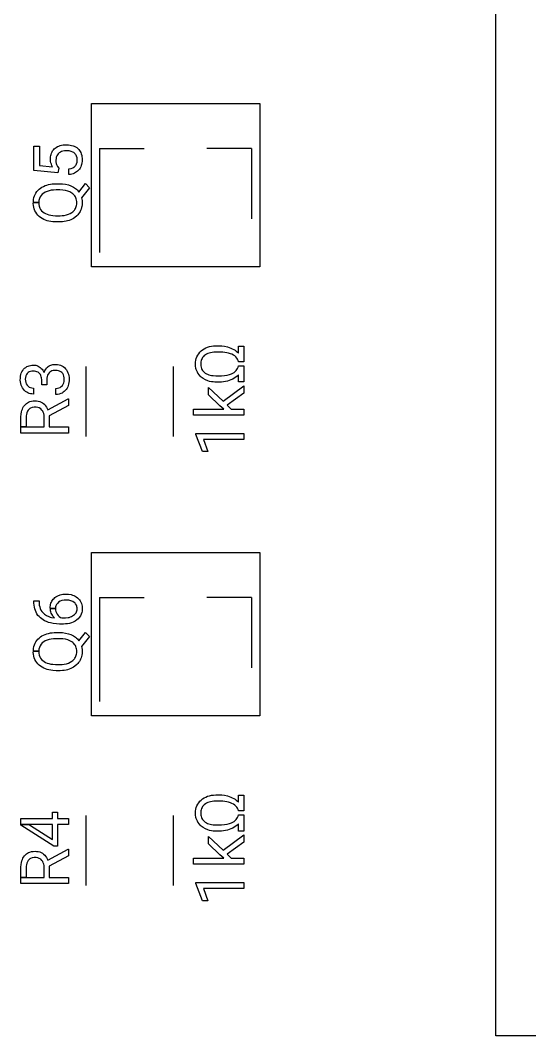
# Model space of a CAD drawing. Header units: inches. Extents: x 5.14 to 6.58, y -5.06 to -3.28.
# Drawn here: x 5.152 to 5.569, y -5.059 to -4.228 of the extents above; entities that cross this region are included whole.
import ezdxf

# ---------------------------------------------------------------- set-up
doc = ezdxf.new("R2010")
doc.units = ezdxf.units.IN
doc.header["$MEASUREMENT"] = 0
doc.layers.add('F.Silkscreen', color=41, linetype='CONTINUOUS', true_color=0xf2eda1)

msp = doc.modelspace()

# ---------------------------------------------------------------- linework, layer by layer
at = {"layer": 'F.Silkscreen', "linetype": 'CONTINUOUS'}
for p, q in [((5.54105, -5.05906), (5.54104, -3.28032)), ((5.21015, -4.29571), (5.34794, -4.29571)), ((5.21015, -4.42957), (5.21015, -4.29571)), ((5.34794, -4.29571), (5.34794, -4.42957)), ((5.16324, -4.35063), (5.16324, -4.33071)), ((5.16324, -4.33071), (5.1678, -4.33071)), ((5.1678, -4.33071), (5.1678, -4.34646)), ((5.18148, -4.3317), (5.1825, -4.33111)), ((5.1825, -4.33111), (5.1836, -4.33061)), ((5.1836, -4.33061), (5.18463, -4.33025)), ((5.18463, -4.33025), (5.18587, -4.32994)), ((5.18587, -4.32994), (5.18719, -4.32972)), ((5.18719, -4.32972), (5.18859, -4.3296)), ((5.18859, -4.3296), (5.19007, -4.32957)), ((5.19007, -4.32957), (5.19151, -4.32965)), ((5.19151, -4.32965), (5.19288, -4.32983)), ((5.19288, -4.32983), (5.19401, -4.33006)), ((5.19401, -4.33006), (5.19522, -4.33043)), ((5.19522, -4.33043), (5.19622, -4.33083)), ((5.19622, -4.33083), (5.19729, -4.33139)), ((5.19729, -4.33139), (5.19816, -4.33195)), ((5.1767, -4.34081), (5.17679, -4.33954)), ((5.17679, -4.33954), (5.17695, -4.33847)), ((5.17695, -4.33847), (5.17719, -4.33746)), ((5.17719, -4.33746), (5.17758, -4.33637)), ((5.17758, -4.33637), (5.178, -4.33547)), ((5.178, -4.33547), (5.17851, -4.33462)), ((5.17851, -4.33462), (5.1792, -4.33372)), ((5.1792, -4.33372), (5.17988, -4.33298)), ((5.17988, -4.33298), (5.18065, -4.3323)), ((5.18065, -4.3323), (5.18148, -4.3317)), ((5.1819, -4.33875), (5.18151, -4.33973)), ((5.18242, -4.33785), (5.1819, -4.33875)), ((5.18309, -4.33703), (5.18242, -4.33785)), ((5.18397, -4.33624), (5.18309, -4.33703)), ((5.18487, -4.33564), (5.18397, -4.33624)), ((5.18587, -4.33516), (5.18487, -4.33564)), ((5.18696, -4.33482), (5.18587, -4.33516)), ((5.18814, -4.33459), (5.18696, -4.33482)), ((5.19003, -4.33449), (5.18814, -4.33459)), ((5.19195, -4.33465), (5.19003, -4.33449)), ((5.19355, -4.33501), (5.19195, -4.33465)), ((5.19504, -4.33565), (5.19355, -4.33501)), ((5.1957, -4.33605), (5.19504, -4.33565)), ((5.1963, -4.33652), (5.1957, -4.33605)), ((5.19685, -4.33704), (5.1963, -4.33652)), ((5.19732, -4.33761), (5.19685, -4.33704)), ((5.19771, -4.33823), (5.19732, -4.33761)), ((5.19804, -4.33889), (5.19771, -4.33823)), ((5.19844, -4.34025), (5.19804, -4.33889)), ((5.19816, -4.33195), (5.19907, -4.3327)), ((5.19907, -4.3327), (5.1998, -4.33343)), ((5.1998, -4.33343), (5.20045, -4.33423)), ((5.20045, -4.33423), (5.20101, -4.33509)), ((5.20101, -4.33509), (5.20149, -4.33601)), ((5.20149, -4.33601), (5.20193, -4.33714)), ((5.20193, -4.33714), (5.20227, -4.33834)), ((5.20227, -4.33834), (5.20248, -4.33947)), ((5.20248, -4.33947), (5.2026, -4.34065)), ((5.21684, -4.33272), (5.21684, -4.41776)), ((5.21684, -4.33272), (5.25345, -4.33272)), ((5.34125, -4.33272), (5.30463, -4.33272)), ((5.34125, -4.33272), (5.34125, -4.3902)), ((5.1678, -4.34646), (5.17839, -4.3476)), ((5.17673, -4.34215), (5.1767, -4.34081)), ((5.17687, -4.34333), (5.17673, -4.34215)), ((5.1771, -4.34447), (5.17687, -4.34333)), ((5.17743, -4.34556), (5.1771, -4.34447)), ((5.17786, -4.3466), (5.17743, -4.34556)), ((5.17839, -4.3476), (5.17786, -4.3466)), ((5.18125, -4.34091), (5.18115, -4.34207)), ((5.18115, -4.34207), (5.18121, -4.34354)), ((5.18121, -4.34354), (5.18142, -4.34485)), ((5.18151, -4.33973), (5.18125, -4.34091)), ((5.18142, -4.34485), (5.18173, -4.34586)), ((5.18173, -4.34586), (5.18216, -4.34675)), ((5.18216, -4.34675), (5.18257, -4.34737)), ((5.18257, -4.34737), (5.18363, -4.34866)), ((5.1951, -4.34835), (5.19575, -4.34797)), ((5.19575, -4.34797), (5.19633, -4.34753)), ((5.19633, -4.34753), (5.19684, -4.34703)), ((5.19684, -4.34703), (5.19725, -4.34653)), ((5.19725, -4.34653), (5.19764, -4.34593)), ((5.19764, -4.34593), (5.19799, -4.3452)), ((5.19799, -4.3452), (5.19843, -4.34374)), ((5.19843, -4.34374), (5.19854, -4.34294)), ((5.19855, -4.34105), (5.19844, -4.34025)), ((5.19854, -4.34294), (5.19859, -4.34199)), ((5.19859, -4.34199), (5.19855, -4.34105)), ((5.20147, -4.34771), (5.20096, -4.34866)), ((5.20188, -4.3467), (5.20147, -4.34771)), ((5.20221, -4.34563), (5.20188, -4.3467)), ((5.20244, -4.3445), (5.20221, -4.34563)), ((5.20259, -4.34331), (5.20244, -4.3445)), ((5.20264, -4.34205), (5.20259, -4.34331)), ((5.2026, -4.34065), (5.20264, -4.34205)), ((5.18261, -4.3526), (5.16324, -4.35063)), ((5.18363, -4.34866), (5.18261, -4.3526)), ((5.19186, -4.34933), (5.19361, -4.34896)), ((5.19186, -4.35402), (5.19186, -4.34933)), ((5.19308, -4.35386), (5.19186, -4.35402)), ((5.19424, -4.35361), (5.19308, -4.35386)), ((5.19361, -4.34896), (5.1951, -4.34835)), ((5.19533, -4.35327), (5.19424, -4.35361)), ((5.19636, -4.35285), (5.19533, -4.35327)), ((5.19731, -4.35234), (5.19636, -4.35285)), ((5.19809, -4.35182), (5.19731, -4.35234)), ((5.19892, -4.35114), (5.19809, -4.35182)), ((5.19968, -4.35038), (5.19892, -4.35114)), ((5.20037, -4.34955), (5.19968, -4.35038)), ((5.20096, -4.34866), (5.20037, -4.34955)), ((5.16856, -4.3651), (5.1697, -4.36435)), ((5.1697, -4.36435), (5.17094, -4.36368)), ((5.17094, -4.36368), (5.17228, -4.36308)), ((5.17228, -4.36308), (5.1737, -4.36258)), ((5.1737, -4.36258), (5.17518, -4.36218)), ((5.17518, -4.36218), (5.17673, -4.36187)), ((5.17673, -4.36187), (5.17818, -4.36167)), ((5.17818, -4.36167), (5.17986, -4.36154)), ((5.17986, -4.36154), (5.18391, -4.3615)), ((5.18391, -4.3615), (5.18646, -4.3616)), ((5.18646, -4.3616), (5.189, -4.36192)), ((5.189, -4.36192), (5.19135, -4.36248)), ((5.19135, -4.36248), (5.19337, -4.3632)), ((5.19337, -4.3632), (5.19543, -4.36422)), ((5.19543, -4.36422), (5.19714, -4.36537)), ((5.19997, -4.36831), (5.20544, -4.36138)), ((5.20544, -4.36138), (5.20867, -4.36488)), ((5.16289, -4.37448), (5.16322, -4.37289)), ((5.16322, -4.37289), (5.16367, -4.37149)), ((5.16367, -4.37149), (5.16419, -4.37028)), ((5.16419, -4.37028), (5.16483, -4.36913)), ((5.16483, -4.36913), (5.16564, -4.36794)), ((5.16564, -4.36794), (5.16648, -4.36694)), ((5.16648, -4.36694), (5.16741, -4.36602)), ((5.16741, -4.36602), (5.16856, -4.3651)), ((5.16821, -4.37232), (5.16762, -4.37369)), ((5.16903, -4.37109), (5.16821, -4.37232)), ((5.16996, -4.37009), (5.16903, -4.37109)), ((5.17119, -4.36912), (5.16996, -4.37009)), ((5.17247, -4.36837), (5.17119, -4.36912)), ((5.1739, -4.36775), (5.17247, -4.36837)), ((5.17566, -4.36722), (5.1739, -4.36775)), ((5.17741, -4.36689), (5.17566, -4.36722)), ((5.17932, -4.36668), (5.17741, -4.36689)), ((5.18139, -4.36662), (5.17932, -4.36668)), ((5.18451, -4.36662), (5.18139, -4.36662)), ((5.18671, -4.36675), (5.18451, -4.36662)), ((5.18891, -4.36707), (5.18671, -4.36675)), ((5.19089, -4.36757), (5.18891, -4.36707)), ((5.19265, -4.36826), (5.19089, -4.36757)), ((5.19419, -4.36912), (5.19265, -4.36826)), ((5.19499, -4.36971), (5.19419, -4.36912)), ((5.1956, -4.37026), (5.19499, -4.36971)), ((5.19664, -4.37148), (5.1956, -4.37026)), ((5.19713, -4.37226), (5.19664, -4.37148)), ((5.19753, -4.37309), (5.19713, -4.37226)), ((5.19714, -4.36537), (5.19791, -4.36601)), ((5.19791, -4.36601), (5.19872, -4.36679)), ((5.19872, -4.36679), (5.19997, -4.36831)), ((5.20867, -4.36488), (5.20213, -4.37307)), ((5.16269, -4.37774), (5.16271, -4.37685)), ((5.16281, -4.37927), (5.16269, -4.37774)), ((5.16271, -4.37685), (5.16272, -4.37601)), ((5.16271, -4.37685), (5.1671, -4.37685)), ((5.1671, -4.37685), (5.16271, -4.37685)), ((5.16272, -4.37601), (5.16289, -4.37448)), ((5.16306, -4.38074), (5.16281, -4.37927)), ((5.16345, -4.38215), (5.16306, -4.38074)), ((5.16725, -4.3752), (5.1671, -4.37685)), ((5.1671, -4.37685), (5.16717, -4.37849)), ((5.16717, -4.37849), (5.16746, -4.38)), ((5.16762, -4.37369), (5.16725, -4.3752)), ((5.16746, -4.38), (5.16796, -4.38138)), ((5.19725, -4.38167), (5.19759, -4.38093)), ((5.19785, -4.37398), (5.19753, -4.37309)), ((5.19759, -4.38093), (5.19786, -4.38015)), ((5.19808, -4.37493), (5.19785, -4.37398)), ((5.19786, -4.38015), (5.19809, -4.3792)), ((5.19822, -4.37592), (5.19808, -4.37493)), ((5.19809, -4.3792), (5.19823, -4.37819)), ((5.19828, -4.37713), (5.19822, -4.37592)), ((5.19823, -4.37819), (5.19828, -4.37713)), ((5.20218, -4.38109), (5.20184, -4.38222)), ((5.20213, -4.37307), (5.20238, -4.37417)), ((5.2024, -4.38004), (5.20218, -4.38109)), ((5.20238, -4.37417), (5.20255, -4.37531)), ((5.20257, -4.37882), (5.2024, -4.38004)), ((5.20255, -4.37531), (5.20263, -4.37647)), ((5.20264, -4.3777), (5.20257, -4.37882)), ((5.20263, -4.37647), (5.20264, -4.3777)), ((5.16402, -4.38362), (5.16345, -4.38215)), ((5.16469, -4.38491), (5.16402, -4.38362)), ((5.16549, -4.38611), (5.16469, -4.38491)), ((5.16641, -4.38723), (5.16549, -4.38611)), ((5.16745, -4.38825), (5.16641, -4.38723)), ((5.16861, -4.38917), (5.16745, -4.38825)), ((5.16796, -4.38138), (5.16869, -4.38264)), ((5.16988, -4.39), (5.16861, -4.38917)), ((5.16869, -4.38264), (5.16944, -4.38359)), ((5.16944, -4.38359), (5.17035, -4.38445)), ((5.17035, -4.38445), (5.17151, -4.38531)), ((5.17151, -4.38531), (5.17269, -4.38597)), ((5.17269, -4.38597), (5.17398, -4.38652)), ((5.17398, -4.38652), (5.17538, -4.38697)), ((5.17538, -4.38697), (5.17689, -4.38731)), ((5.17689, -4.38731), (5.17871, -4.38756)), ((5.17871, -4.38756), (5.18087, -4.38768)), ((5.18087, -4.38768), (5.18453, -4.38767)), ((5.18453, -4.38767), (5.18631, -4.38758)), ((5.18631, -4.38758), (5.18799, -4.38738)), ((5.18799, -4.38738), (5.18972, -4.38702)), ((5.18972, -4.38702), (5.19145, -4.38648)), ((5.19145, -4.38648), (5.19288, -4.38583)), ((5.19288, -4.38583), (5.19418, -4.38506)), ((5.19418, -4.38506), (5.195, -4.38443)), ((5.195, -4.38443), (5.19563, -4.38386)), ((5.19563, -4.38386), (5.19628, -4.38314)), ((5.1967, -4.38917), (5.19568, -4.38985)), ((5.19628, -4.38314), (5.19677, -4.38248)), ((5.19831, -4.38781), (5.1967, -4.38917)), ((5.19677, -4.38248), (5.19725, -4.38167)), ((5.19912, -4.38695), (5.19831, -4.38781)), ((5.19977, -4.38614), (5.19912, -4.38695)), ((5.20043, -4.38517), (5.19977, -4.38614)), ((5.20096, -4.38426), (5.20043, -4.38517)), ((5.20141, -4.38332), (5.20096, -4.38426)), ((5.20184, -4.38222), (5.20141, -4.38332)), ((5.17128, -4.39074), (5.16988, -4.39)), ((5.17264, -4.39132), (5.17128, -4.39074)), ((5.17406, -4.3918), (5.17264, -4.39132)), ((5.1754, -4.39215), (5.17406, -4.3918)), ((5.17695, -4.39246), (5.1754, -4.39215)), ((5.17857, -4.39266), (5.17695, -4.39246)), ((5.18129, -4.3928), (5.17857, -4.39266)), ((5.1846, -4.39279), (5.18129, -4.3928)), ((5.18661, -4.39269), (5.1846, -4.39279)), ((5.18805, -4.39252), (5.18661, -4.39269)), ((5.18944, -4.39228), (5.18805, -4.39252)), ((5.19077, -4.39196), (5.18944, -4.39228)), ((5.19206, -4.39156), (5.19077, -4.39196)), ((5.19328, -4.39109), (5.19206, -4.39156)), ((5.19446, -4.39054), (5.19328, -4.39109)), ((5.19568, -4.38985), (5.19446, -4.39054)), ((5.34794, -4.42957), (5.21015, -4.42957)), ((5.29996, -4.49845), (5.30112, -4.49751)), ((5.30112, -4.49751), (5.3024, -4.49668)), ((5.3024, -4.49668), (5.30379, -4.49596)), ((5.30379, -4.49596), (5.30527, -4.49535)), ((5.30527, -4.49535), (5.30682, -4.49488)), ((5.30682, -4.49488), (5.30844, -4.49453)), ((5.30844, -4.49453), (5.30999, -4.49432)), ((5.30999, -4.49432), (5.3119, -4.49422)), ((5.3119, -4.49422), (5.31686, -4.49426)), ((5.31686, -4.49426), (5.31922, -4.49455)), ((5.31922, -4.49455), (5.32156, -4.49509)), ((5.32156, -4.49509), (5.32285, -4.4955)), ((5.32285, -4.4955), (5.32425, -4.49603)), ((5.32425, -4.49603), (5.32547, -4.49658)), ((5.32547, -4.49658), (5.32663, -4.49719)), ((5.32663, -4.49719), (5.32772, -4.49786)), ((5.3306, -4.50024), (5.3306, -4.49437)), ((5.3306, -4.49437), (5.33477, -4.49437)), ((5.33477, -4.49437), (5.33477, -4.50729)), ((5.29566, -4.50603), (5.29602, -4.50459)), ((5.29602, -4.50459), (5.29654, -4.50321)), ((5.29654, -4.50321), (5.2972, -4.50189)), ((5.2972, -4.50189), (5.298, -4.50064)), ((5.298, -4.50064), (5.29892, -4.49949)), ((5.29892, -4.49949), (5.29996, -4.49845)), ((5.30025, -4.50542), (5.29993, -4.50636)), ((5.30068, -4.50454), (5.30025, -4.50542)), ((5.30121, -4.50372), (5.30068, -4.50454)), ((5.30184, -4.50296), (5.30121, -4.50372)), ((5.30258, -4.50226), (5.30184, -4.50296)), ((5.30341, -4.50162), (5.30258, -4.50226)), ((5.30433, -4.50106), (5.30341, -4.50162)), ((5.30534, -4.50059), (5.30433, -4.50106)), ((5.30644, -4.50019), (5.30534, -4.50059)), ((5.30763, -4.49988), (5.30644, -4.50019)), ((5.30892, -4.49964), (5.30763, -4.49988)), ((5.31029, -4.49949), (5.30892, -4.49964)), ((5.31176, -4.49942), (5.31029, -4.49949)), ((5.31591, -4.49941), (5.31176, -4.49942)), ((5.3178, -4.49949), (5.31591, -4.49941)), ((5.31939, -4.49963), (5.3178, -4.49949)), ((5.32106, -4.49989), (5.31939, -4.49963)), ((5.32245, -4.5002), (5.32106, -4.49989)), ((5.32389, -4.50064), (5.32245, -4.5002)), ((5.32522, -4.50117), (5.32389, -4.50064)), ((5.32641, -4.50181), (5.32522, -4.50117)), ((5.32746, -4.50253), (5.32641, -4.50181)), ((5.32836, -4.50333), (5.32746, -4.50253)), ((5.32772, -4.49786), (5.32874, -4.49859)), ((5.3291, -4.5042), (5.32836, -4.50333)), ((5.32874, -4.49859), (5.3297, -4.49938)), ((5.3297, -4.50515), (5.3291, -4.5042)), ((5.3297, -4.49938), (5.3306, -4.50024)), ((5.33014, -4.50618), (5.3297, -4.50515)), ((5.15398, -4.51438), (5.1547, -4.51343)), ((5.1547, -4.51343), (5.15553, -4.51257)), ((5.15553, -4.51257), (5.15646, -4.51183)), ((5.15646, -4.51183), (5.15747, -4.51121)), ((5.15747, -4.51121), (5.15844, -4.51077)), ((5.15844, -4.51077), (5.15935, -4.51046)), ((5.15935, -4.51046), (5.16046, -4.51021)), ((5.16046, -4.51021), (5.16148, -4.51006)), ((5.16148, -4.51006), (5.16272, -4.50999)), ((5.16272, -4.50999), (5.16376, -4.51002)), ((5.16376, -4.51002), (5.1647, -4.51016)), ((5.1647, -4.51016), (5.16563, -4.51042)), ((5.16563, -4.51042), (5.16662, -4.51084)), ((5.16662, -4.51084), (5.16752, -4.51134)), ((5.16752, -4.51134), (5.1684, -4.51196)), ((5.1684, -4.51196), (5.16921, -4.51266)), ((5.16921, -4.51266), (5.16988, -4.51338)), ((5.16988, -4.51338), (5.17052, -4.51424)), ((5.17052, -4.51424), (5.17107, -4.51519)), ((5.17219, -4.51443), (5.17308, -4.51297)), ((5.17308, -4.51297), (5.1736, -4.51233)), ((5.1736, -4.51233), (5.17418, -4.51174)), ((5.17418, -4.51174), (5.17482, -4.51122)), ((5.17482, -4.51122), (5.17557, -4.5107)), ((5.17557, -4.5107), (5.1763, -4.51031)), ((5.1763, -4.51031), (5.17706, -4.50999)), ((5.17706, -4.50999), (5.17862, -4.50957)), ((5.17862, -4.50957), (5.18043, -4.50939)), ((5.18043, -4.50939), (5.18237, -4.50949)), ((5.18237, -4.50949), (5.1837, -4.50973)), ((5.1837, -4.50973), (5.18494, -4.5101)), ((5.18494, -4.5101), (5.18609, -4.5106)), ((5.18609, -4.5106), (5.18716, -4.51124)), ((5.18716, -4.51124), (5.18814, -4.51202)), ((5.18814, -4.51202), (5.18904, -4.51293)), ((5.18904, -4.51293), (5.18983, -4.51394)), ((5.18983, -4.51394), (5.1905, -4.51503)), ((5.20582, -4.56843), (5.20581, -4.51118)), ((5.27747, -4.56843), (5.27747, -4.51118)), ((5.29536, -4.5091), (5.29544, -4.50753)), ((5.29544, -4.51068), (5.29536, -4.5091)), ((5.29544, -4.50753), (5.29566, -4.50603)), ((5.29577, -4.51269), (5.29544, -4.51068)), ((5.29603, -4.51365), (5.29577, -4.51269)), ((5.29641, -4.5147), (5.29603, -4.51365)), ((5.29971, -4.50735), (5.29959, -4.50841)), ((5.29959, -4.50841), (5.29959, -4.50966)), ((5.29959, -4.50966), (5.29969, -4.51073)), ((5.29969, -4.51073), (5.2999, -4.51174)), ((5.29993, -4.50636), (5.29971, -4.50735)), ((5.2999, -4.51174), (5.30022, -4.51268)), ((5.30022, -4.51268), (5.30063, -4.51357)), ((5.30063, -4.51357), (5.30116, -4.51439)), ((5.32859, -4.51448), (5.32924, -4.51364)), ((5.32924, -4.51364), (5.32977, -4.51272)), ((5.32977, -4.51272), (5.33017, -4.51173)), ((5.33044, -4.50729), (5.33014, -4.50618)), ((5.33017, -4.51173), (5.33044, -4.51067)), ((5.33477, -4.50729), (5.33044, -4.50729)), ((5.33044, -4.51067), (5.33477, -4.51067)), ((5.33477, -4.51067), (5.33477, -4.52382)), ((5.15206, -4.52224), (5.15209, -4.52058)), ((5.15218, -4.52379), (5.15206, -4.52224)), ((5.15209, -4.52058), (5.15224, -4.51915)), ((5.15224, -4.51915), (5.1525, -4.51782)), ((5.1525, -4.51782), (5.15288, -4.51658)), ((5.15288, -4.51658), (5.15337, -4.51543)), ((5.15337, -4.51543), (5.15398, -4.51438)), ((5.15622, -4.52016), (5.15611, -4.52154)), ((5.15611, -4.52154), (5.15619, -4.523)), ((5.15654, -4.51878), (5.15622, -4.52016)), ((5.15699, -4.51774), (5.15654, -4.51878)), ((5.15762, -4.51687), (5.15699, -4.51774)), ((5.1584, -4.51616), (5.15762, -4.51687)), ((5.15935, -4.51561), (5.1584, -4.51616)), ((5.16046, -4.51523), (5.15935, -4.51561)), ((5.16154, -4.51503), (5.16046, -4.51523)), ((5.16275, -4.51495), (5.16154, -4.51503)), ((5.16379, -4.51498), (5.16275, -4.51495)), ((5.16481, -4.51516), (5.16379, -4.51498)), ((5.16568, -4.51545), (5.16481, -4.51516)), ((5.16653, -4.51589), (5.16568, -4.51545)), ((5.16724, -4.51643), (5.16653, -4.51589)), ((5.16793, -4.51714), (5.16724, -4.51643)), ((5.16843, -4.51782), (5.16793, -4.51714)), ((5.16887, -4.51864), (5.16843, -4.51782)), ((5.16921, -4.51956), (5.16887, -4.51864)), ((5.16943, -4.52048), (5.16921, -4.51956)), ((5.16961, -4.5221), (5.16943, -4.52048)), ((5.16961, -4.52616), (5.16961, -4.5221)), ((5.17107, -4.51519), (5.1715, -4.51613)), ((5.1715, -4.51613), (5.17219, -4.51443)), ((5.17369, -4.52171), (5.17367, -4.52616)), ((5.1738, -4.52059), (5.17369, -4.52171)), ((5.17402, -4.51946), (5.1738, -4.52059)), ((5.17441, -4.51826), (5.17402, -4.51946)), ((5.1749, -4.51729), (5.17441, -4.51826)), ((5.17558, -4.51638), (5.1749, -4.51729)), ((5.17632, -4.51568), (5.17558, -4.51638)), ((5.17702, -4.51521), (5.17632, -4.51568)), ((5.17789, -4.51481), (5.17702, -4.51521)), ((5.17884, -4.51454), (5.17789, -4.51481)), ((5.1798, -4.5144), (5.17884, -4.51454)), ((5.18093, -4.51436), (5.1798, -4.5144)), ((5.18217, -4.51444), (5.18093, -4.51436)), ((5.18321, -4.51464), (5.18217, -4.51444)), ((5.18415, -4.51495), (5.18321, -4.51464)), ((5.18514, -4.51546), (5.18415, -4.51495)), ((5.18605, -4.51619), (5.18514, -4.51546)), ((5.18674, -4.51701), (5.18605, -4.51619)), ((5.18727, -4.51798), (5.18674, -4.51701)), ((5.18768, -4.51918), (5.18727, -4.51798)), ((5.1879, -4.52043), (5.18768, -4.51918)), ((5.18784, -4.52331), (5.18796, -4.52192)), ((5.18796, -4.52192), (5.1879, -4.52043)), ((5.1905, -4.51503), (5.19104, -4.51621)), ((5.19104, -4.51621), (5.19143, -4.51732)), ((5.19143, -4.51732), (5.19174, -4.51865)), ((5.19174, -4.51865), (5.19192, -4.5199)), ((5.19192, -4.5199), (5.19201, -4.52138)), ((5.19201, -4.52138), (5.19198, -4.52289)), ((5.29688, -4.51572), (5.29641, -4.5147)), ((5.29736, -4.5166), (5.29688, -4.51572)), ((5.2985, -4.51822), (5.29736, -4.5166)), ((5.29916, -4.51897), (5.2985, -4.51822)), ((5.29996, -4.51974), (5.29916, -4.51897)), ((5.30157, -4.52098), (5.29996, -4.51974)), ((5.30116, -4.51439), (5.30178, -4.51516)), ((5.30351, -4.52209), (5.30157, -4.52098)), ((5.30178, -4.51516), (5.30252, -4.51586)), ((5.30252, -4.51586), (5.30335, -4.51649)), ((5.30335, -4.51649), (5.30427, -4.51705)), ((5.30553, -4.5229), (5.30351, -4.52209)), ((5.30427, -4.51705), (5.30528, -4.51753)), ((5.30528, -4.51753), (5.30624, -4.51789)), ((5.30624, -4.51789), (5.30741, -4.51822)), ((5.30741, -4.51822), (5.3085, -4.51844)), ((5.3085, -4.51844), (5.30983, -4.51862)), ((5.30983, -4.51862), (5.31199, -4.51874)), ((5.31199, -4.51874), (5.31658, -4.51873)), ((5.31658, -4.51873), (5.31898, -4.51856)), ((5.31898, -4.51856), (5.32118, -4.51822)), ((5.32118, -4.51822), (5.32304, -4.51776)), ((5.32438, -4.52211), (5.32298, -4.52265)), ((5.32304, -4.51776), (5.32486, -4.51709)), ((5.32583, -4.52142), (5.32438, -4.52211)), ((5.32486, -4.51709), (5.32588, -4.51659)), ((5.32707, -4.52072), (5.32583, -4.52142)), ((5.32588, -4.51659), (5.32691, -4.51596)), ((5.32691, -4.51596), (5.32781, -4.51526)), ((5.32834, -4.51987), (5.32707, -4.52072)), ((5.32781, -4.51526), (5.32859, -4.51448)), ((5.32952, -4.51894), (5.32834, -4.51987)), ((5.3306, -4.51792), (5.32952, -4.51894)), ((5.3306, -4.52382), (5.3306, -4.51792)), ((5.15242, -4.52511), (5.15218, -4.52379)), ((5.15278, -4.52637), (5.15242, -4.52511)), ((5.15325, -4.52754), (5.15278, -4.52637)), ((5.15386, -4.52865), (5.15325, -4.52754)), ((5.15466, -4.5298), (5.15386, -4.52865)), ((5.15551, -4.53074), (5.15466, -4.5298)), ((5.15642, -4.53156), (5.15551, -4.53074)), ((5.15619, -4.523), (5.15646, -4.5243)), ((5.15646, -4.5243), (5.15691, -4.52538)), ((5.15691, -4.52538), (5.15758, -4.52641)), ((5.15758, -4.52641), (5.15843, -4.52729)), ((5.15843, -4.52729), (5.15935, -4.52793)), ((5.15935, -4.52793), (5.16038, -4.52839)), ((5.16038, -4.52839), (5.16154, -4.52867)), ((5.16154, -4.52867), (5.1628, -4.52876)), ((5.1628, -4.52876), (5.1628, -4.53368)), ((5.17367, -4.52616), (5.16961, -4.52616)), ((5.18123, -4.52908), (5.18242, -4.529)), ((5.18123, -4.53404), (5.18123, -4.52908)), ((5.18242, -4.529), (5.1836, -4.52872)), ((5.1836, -4.52872), (5.18465, -4.52825)), ((5.18465, -4.52825), (5.18558, -4.5276)), ((5.18558, -4.5276), (5.18644, -4.52668)), ((5.18644, -4.52668), (5.18709, -4.52568)), ((5.18709, -4.52568), (5.18755, -4.52456)), ((5.18755, -4.52456), (5.18784, -4.52331)), ((5.18884, -4.53082), (5.18805, -4.5316)), ((5.18964, -4.52984), (5.18884, -4.53082)), ((5.19026, -4.5289), (5.18964, -4.52984)), ((5.19079, -4.52789), (5.19026, -4.5289)), ((5.19127, -4.52668), (5.19079, -4.52789)), ((5.19159, -4.52553), (5.19127, -4.52668)), ((5.19183, -4.52432), (5.19159, -4.52553)), ((5.19198, -4.52289), (5.19183, -4.52432)), ((5.30685, -4.52329), (5.30553, -4.5229)), ((5.30587, -4.53433), (5.30587, -4.52835)), ((5.30587, -4.52835), (5.31796, -4.53957)), ((5.30837, -4.52361), (5.30685, -4.52329)), ((5.30981, -4.52381), (5.30837, -4.52361)), ((5.3113, -4.52392), (5.30981, -4.52381)), ((5.31654, -4.52391), (5.3113, -4.52392)), ((5.31814, -4.52377), (5.31654, -4.52391)), ((5.31796, -4.53957), (5.33477, -4.52701)), ((5.31986, -4.5235), (5.31814, -4.52377)), ((5.32143, -4.52313), (5.31986, -4.5235)), ((5.32298, -4.52265), (5.32143, -4.52313)), ((5.33477, -4.52382), (5.3306, -4.52382)), ((5.33477, -4.52701), (5.33477, -4.53284)), ((5.15729, -4.53217), (5.15642, -4.53156)), ((5.15832, -4.53274), (5.15729, -4.53217)), ((5.15929, -4.53313), (5.15832, -4.53274)), ((5.16045, -4.53345), (5.15929, -4.53313)), ((5.16153, -4.53362), (5.16045, -4.53345)), ((5.1628, -4.53368), (5.16153, -4.53362)), ((5.16257, -4.53932), (5.16412, -4.53924)), ((5.16412, -4.53924), (5.16541, -4.53928)), ((5.17465, -4.54664), (5.19115, -4.5375)), ((5.18255, -4.53397), (5.18123, -4.53404)), ((5.1838, -4.53377), (5.18255, -4.53397)), ((5.1851, -4.53338), (5.1838, -4.53377)), ((5.1862, -4.53289), (5.1851, -4.53338)), ((5.18721, -4.53227), (5.1862, -4.53289)), ((5.18805, -4.5316), (5.18721, -4.53227)), ((5.19115, -4.5375), (5.19146, -4.5375)), ((5.19146, -4.5375), (5.19146, -4.54302)), ((5.3154, -4.54335), (5.30587, -4.53433)), ((5.33477, -4.53284), (5.32139, -4.54288)), ((5.15303, -4.54836), (5.15335, -4.54705)), ((5.15335, -4.54705), (5.15372, -4.54599)), ((5.15372, -4.54599), (5.15422, -4.54486)), ((5.15422, -4.54486), (5.15474, -4.54395)), ((5.15474, -4.54395), (5.15541, -4.543)), ((5.15541, -4.543), (5.15618, -4.54215)), ((5.15618, -4.54215), (5.15702, -4.5414)), ((5.15702, -4.5414), (5.15784, -4.54084)), ((5.15784, -4.54084), (5.15885, -4.5403)), ((5.15851, -4.5468), (5.15786, -4.5478)), ((5.15932, -4.54596), (5.15851, -4.5468)), ((5.15885, -4.5403), (5.15995, -4.53987)), ((5.15989, -4.54554), (5.15932, -4.54596)), ((5.16051, -4.54518), (5.15989, -4.54554)), ((5.15995, -4.53987), (5.16129, -4.53952)), ((5.16182, -4.54469), (5.16051, -4.54518)), ((5.16129, -4.53952), (5.16257, -4.53932)), ((5.16331, -4.54444), (5.16182, -4.54469)), ((5.16501, -4.54442), (5.16331, -4.54444)), ((5.16633, -4.54463), (5.16501, -4.54442)), ((5.16541, -4.53928), (5.16668, -4.53946)), ((5.1676, -4.5451), (5.16633, -4.54463)), ((5.16668, -4.53946), (5.16798, -4.53981)), ((5.16872, -4.54582), (5.1676, -4.5451)), ((5.16798, -4.53981), (5.16911, -4.54028)), ((5.1697, -4.54678), (5.16872, -4.54582)), ((5.16911, -4.54028), (5.17009, -4.54082)), ((5.17034, -4.54769), (5.1697, -4.54678)), ((5.17009, -4.54082), (5.1711, -4.54155)), ((5.1711, -4.54155), (5.17202, -4.54239)), ((5.17202, -4.54239), (5.17278, -4.54326)), ((5.17278, -4.54326), (5.17351, -4.54432)), ((5.17351, -4.54432), (5.17415, -4.54548)), ((5.17415, -4.54548), (5.17465, -4.54664)), ((5.19146, -4.54302), (5.17576, -4.55144)), ((5.29375, -4.55091), (5.29375, -4.54599)), ((5.29375, -4.54599), (5.31855, -4.54599)), ((5.31855, -4.54599), (5.3154, -4.54335)), ((5.32139, -4.54288), (5.32461, -4.54599)), ((5.32461, -4.54599), (5.33477, -4.54599)), ((5.33477, -4.54599), (5.33477, -4.55091)), ((5.15261, -4.55225), (5.15275, -4.55013)), ((5.15261, -4.56057), (5.15261, -4.55225)), ((5.15275, -4.55013), (5.15303, -4.54836)), ((5.15688, -4.5514), (5.15682, -4.55249)), ((5.15682, -4.55249), (5.15682, -4.56057)), ((5.15701, -4.55039), (5.15688, -4.5514)), ((5.15736, -4.54896), (5.15701, -4.55039)), ((5.15786, -4.5478), (5.15736, -4.54896)), ((5.17081, -4.54863), (5.17034, -4.54769)), ((5.17119, -4.54976), (5.17081, -4.54863)), ((5.17144, -4.551), (5.17119, -4.54976)), ((5.17154, -4.55258), (5.17144, -4.551)), ((5.17154, -4.56057), (5.17154, -4.55258)), ((5.17576, -4.55144), (5.17576, -4.56057)), ((5.33477, -4.55091), (5.29375, -4.55091)), ((5.15261, -4.56573), (5.15261, -4.56057)), ((5.15261, -4.56057), (5.15682, -4.56057)), ((5.15682, -4.56057), (5.15261, -4.56057)), ((5.15682, -4.56057), (5.17154, -4.56057)), ((5.17576, -4.56057), (5.19146, -4.56057)), ((5.19146, -4.56057), (5.19146, -4.56573)), ((5.19146, -4.56573), (5.15261, -4.56573)), ((5.29572, -4.5667), (5.29572, -4.56595)), ((5.29572, -4.56595), (5.33477, -4.56595)), ((5.30103, -4.58087), (5.29572, -4.5667)), ((5.33477, -4.57091), (5.30186, -4.57091)), ((5.30186, -4.57091), (5.30552, -4.58087)), ((5.33477, -4.56595), (5.33477, -4.57091)), ((5.30552, -4.58087), (5.30103, -4.58087)), ((5.21015, -4.66339), (5.34794, -4.66339)), ((5.21015, -4.79724), (5.21015, -4.66339)), ((5.34794, -4.66339), (5.34794, -4.79724)), ((5.16323, -4.70493), (5.1632, -4.70295)), ((5.1632, -4.70295), (5.16737, -4.70295)), ((5.16337, -4.70654), (5.16323, -4.70493)), ((5.16737, -4.70295), (5.16741, -4.70474)), ((5.16741, -4.70474), (5.1676, -4.70642)), ((5.17687, -4.70591), (5.17713, -4.70495)), ((5.17713, -4.70495), (5.17748, -4.70404)), ((5.17748, -4.70404), (5.17791, -4.70319)), ((5.17791, -4.70319), (5.17843, -4.70238)), ((5.17843, -4.70238), (5.17904, -4.70161)), ((5.17904, -4.70161), (5.17963, -4.701)), ((5.17963, -4.701), (5.18039, -4.70032)), ((5.18039, -4.70032), (5.18121, -4.69972)), ((5.18121, -4.69972), (5.18287, -4.69879)), ((5.18211, -4.70533), (5.18169, -4.70591)), ((5.18262, -4.70479), (5.18211, -4.70533)), ((5.18327, -4.70423), (5.18262, -4.70479)), ((5.18287, -4.69879), (5.18471, -4.6981)), ((5.1846, -4.7034), (5.18327, -4.70423)), ((5.18613, -4.70281), (5.1846, -4.7034)), ((5.18471, -4.6981), (5.18577, -4.69784)), ((5.18577, -4.69784), (5.18687, -4.69765)), ((5.18786, -4.70247), (5.18613, -4.70281)), ((5.18687, -4.69765), (5.18906, -4.69748)), ((5.18978, -4.70236), (5.18786, -4.70247)), ((5.18906, -4.69748), (5.1914, -4.69758)), ((5.19166, -4.70249), (5.18978, -4.70236)), ((5.1914, -4.69758), (5.19357, -4.69794)), ((5.19344, -4.70289), (5.19166, -4.70249)), ((5.19493, -4.70351), (5.19344, -4.70289)), ((5.19357, -4.69794), (5.19481, -4.6983)), ((5.19481, -4.6983), (5.19583, -4.69869)), ((5.19622, -4.70437), (5.19493, -4.70351)), ((5.19583, -4.69869), (5.19693, -4.69924)), ((5.19679, -4.70489), (5.19622, -4.70437)), ((5.19727, -4.70545), (5.19679, -4.70489)), ((5.19693, -4.69924), (5.19783, -4.69981)), ((5.19797, -4.70661), (5.19727, -4.70545)), ((5.19783, -4.69981), (5.19879, -4.70055)), ((5.19879, -4.70055), (5.19967, -4.70138)), ((5.19967, -4.70138), (5.20035, -4.70217)), ((5.20035, -4.70217), (5.20101, -4.70313)), ((5.20101, -4.70313), (5.20156, -4.70416)), ((5.20156, -4.70416), (5.202, -4.70526)), ((5.202, -4.70526), (5.20229, -4.70628)), ((5.21684, -4.70039), (5.21684, -4.78543)), ((5.21684, -4.70039), (5.25345, -4.70039)), ((5.34125, -4.70039), (5.30463, -4.70039)), ((5.34125, -4.70039), (5.34125, -4.75787)), ((5.1636, -4.70807), (5.16337, -4.70654)), ((5.16393, -4.70951), (5.1636, -4.70807)), ((5.16436, -4.71088), (5.16393, -4.70951)), ((5.16499, -4.71238), (5.16436, -4.71088)), ((5.16563, -4.71358), (5.16499, -4.71238)), ((5.1665, -4.71488), (5.16563, -4.71358)), ((5.1676, -4.70642), (5.16791, -4.70784)), ((5.16791, -4.70784), (5.1684, -4.70931)), ((5.1684, -4.70931), (5.16897, -4.71053)), ((5.16897, -4.71053), (5.16975, -4.71178)), ((5.16975, -4.71178), (5.17069, -4.71292)), ((5.17069, -4.71292), (5.17178, -4.71394)), ((5.17659, -4.70908), (5.1766, -4.70796)), ((5.17661, -4.70941), (5.17659, -4.70908)), ((5.1766, -4.70796), (5.17669, -4.70691)), ((5.17667, -4.71019), (5.17661, -4.70941)), ((5.17661, -4.70941), (5.18072, -4.70941)), ((5.18072, -4.70941), (5.17661, -4.70941)), ((5.17683, -4.71125), (5.17667, -4.71019)), ((5.17669, -4.70691), (5.17687, -4.70591)), ((5.17704, -4.71211), (5.17683, -4.71125)), ((5.17736, -4.71307), (5.17704, -4.71211)), ((5.17777, -4.71398), (5.17736, -4.71307)), ((5.18076, -4.70863), (5.18072, -4.70941)), ((5.18072, -4.70941), (5.18081, -4.71066)), ((5.18087, -4.70789), (5.18076, -4.70863)), ((5.18081, -4.71066), (5.18107, -4.71179)), ((5.18107, -4.70719), (5.18087, -4.70789)), ((5.18134, -4.70653), (5.18107, -4.70719)), ((5.18107, -4.71179), (5.18152, -4.71293)), ((5.18169, -4.70591), (5.18134, -4.70653)), ((5.18152, -4.71293), (5.18217, -4.71403)), ((5.19645, -4.71418), (5.19709, -4.7135)), ((5.19709, -4.7135), (5.19762, -4.71278)), ((5.19762, -4.71278), (5.19799, -4.71211)), ((5.19823, -4.70729), (5.19797, -4.70661)), ((5.19799, -4.71211), (5.19829, -4.71131)), ((5.19841, -4.70801), (5.19823, -4.70729)), ((5.19829, -4.71131), (5.19848, -4.71047)), ((5.19852, -4.70878), (5.19841, -4.70801)), ((5.19848, -4.71047), (5.19855, -4.70959)), ((5.19855, -4.70959), (5.19852, -4.70878)), ((5.20231, -4.71246), (5.20182, -4.71397)), ((5.20229, -4.70628), (5.20252, -4.70751)), ((5.20252, -4.71135), (5.20231, -4.71246)), ((5.20252, -4.70751), (5.20263, -4.70881)), ((5.20264, -4.71001), (5.20252, -4.71135)), ((5.20263, -4.70881), (5.20264, -4.71001)), ((5.16735, -4.7159), (5.1665, -4.71488)), ((5.16846, -4.717), (5.16735, -4.7159)), ((5.16953, -4.71786), (5.16846, -4.717)), ((5.17069, -4.71863), (5.16953, -4.71786)), ((5.17193, -4.71933), (5.17069, -4.71863)), ((5.17178, -4.71394), (5.17262, -4.71456)), ((5.1735, -4.72004), (5.17193, -4.71933)), ((5.17262, -4.71456), (5.17352, -4.71512)), ((5.17518, -4.72064), (5.1735, -4.72004)), ((5.17352, -4.71512), (5.17538, -4.71596)), ((5.17672, -4.72107), (5.17518, -4.72064)), ((5.17538, -4.71596), (5.17647, -4.71632)), ((5.17647, -4.71632), (5.17762, -4.7166)), ((5.17891, -4.72152), (5.17672, -4.72107)), ((5.17762, -4.7166), (5.18013, -4.71697)), ((5.17826, -4.71483), (5.17777, -4.71398)), ((5.17875, -4.71552), (5.17826, -4.71483)), ((5.17939, -4.71627), (5.17875, -4.71552)), ((5.18156, -4.72185), (5.17891, -4.72152)), ((5.18013, -4.71697), (5.17939, -4.71627)), ((5.18408, -4.72199), (5.18156, -4.72185)), ((5.18217, -4.71403), (5.18297, -4.71502)), ((5.18297, -4.71502), (5.18388, -4.71585)), ((5.18388, -4.71585), (5.18494, -4.71655)), ((5.18729, -4.72201), (5.18408, -4.72199)), ((5.18494, -4.71655), (5.18603, -4.71705)), ((5.18603, -4.71705), (5.18891, -4.71702)), ((5.18915, -4.72194), (5.18729, -4.72201)), ((5.18891, -4.71702), (5.19109, -4.71677)), ((5.19071, -4.72176), (5.18915, -4.72194)), ((5.1922, -4.72148), (5.19071, -4.72176)), ((5.19109, -4.71677), (5.19209, -4.71654)), ((5.19209, -4.71654), (5.19303, -4.71624)), ((5.19379, -4.72103), (5.1922, -4.72148)), ((5.19303, -4.71624), (5.19392, -4.71588)), ((5.19527, -4.72044), (5.19379, -4.72103)), ((5.19392, -4.71588), (5.19484, -4.71539)), ((5.19484, -4.71539), (5.19569, -4.71481)), ((5.19681, -4.71963), (5.19527, -4.72044)), ((5.19569, -4.71481), (5.19645, -4.71418)), ((5.19822, -4.71865), (5.19681, -4.71963)), ((5.19936, -4.71764), (5.19822, -4.71865)), ((5.20033, -4.71655), (5.19936, -4.71764)), ((5.20121, -4.71524), (5.20033, -4.71655)), ((5.20182, -4.71397), (5.20121, -4.71524)), ((5.17228, -4.73052), (5.1737, -4.73002)), ((5.1737, -4.73002), (5.17518, -4.72962)), ((5.17518, -4.72962), (5.17673, -4.72931)), ((5.17673, -4.72931), (5.17818, -4.72911)), ((5.17818, -4.72911), (5.17986, -4.72897)), ((5.17986, -4.72897), (5.18391, -4.72894)), ((5.18391, -4.72894), (5.18646, -4.72904)), ((5.18646, -4.72904), (5.189, -4.72936)), ((5.189, -4.72936), (5.19135, -4.72991)), ((5.19135, -4.72991), (5.19337, -4.73064)), ((5.19997, -4.73575), (5.20544, -4.72882)), ((5.20544, -4.72882), (5.20867, -4.73232)), ((5.16367, -4.73893), (5.16419, -4.73772)), ((5.16419, -4.73772), (5.16483, -4.73656)), ((5.16483, -4.73656), (5.16564, -4.73537)), ((5.16564, -4.73537), (5.16648, -4.73438)), ((5.16648, -4.73438), (5.16741, -4.73346)), ((5.16741, -4.73346), (5.16856, -4.73254)), ((5.16903, -4.73853), (5.16821, -4.73976)), ((5.16856, -4.73254), (5.1697, -4.73179)), ((5.16996, -4.73753), (5.16903, -4.73853)), ((5.1697, -4.73179), (5.17094, -4.73111)), ((5.17119, -4.73656), (5.16996, -4.73753)), ((5.17094, -4.73111), (5.17228, -4.73052)), ((5.17247, -4.7358), (5.17119, -4.73656)), ((5.1739, -4.73519), (5.17247, -4.7358)), ((5.17566, -4.73466), (5.1739, -4.73519)), ((5.17741, -4.73432), (5.17566, -4.73466)), ((5.17932, -4.73412), (5.17741, -4.73432)), ((5.18139, -4.73405), (5.17932, -4.73412)), ((5.18451, -4.73406), (5.18139, -4.73405)), ((5.18671, -4.73419), (5.18451, -4.73406)), ((5.18891, -4.73451), (5.18671, -4.73419)), ((5.19089, -4.73501), (5.18891, -4.73451)), ((5.19265, -4.73569), (5.19089, -4.73501)), ((5.19419, -4.73656), (5.19265, -4.73569)), ((5.19337, -4.73064), (5.19543, -4.73166)), ((5.19499, -4.73715), (5.19419, -4.73656)), ((5.1956, -4.7377), (5.19499, -4.73715)), ((5.19543, -4.73166), (5.19714, -4.73281)), ((5.19664, -4.73891), (5.1956, -4.7377)), ((5.19714, -4.73281), (5.19791, -4.73345)), ((5.19791, -4.73345), (5.19872, -4.73422)), ((5.19872, -4.73422), (5.19997, -4.73575)), ((5.20867, -4.73232), (5.20213, -4.74051)), ((5.16269, -4.74518), (5.16271, -4.74429)), ((5.16281, -4.74671), (5.16269, -4.74518)), ((5.16271, -4.74429), (5.16272, -4.74345)), ((5.16271, -4.74429), (5.16271, -4.74429)), ((5.16271, -4.74429), (5.1671, -4.74429)), ((5.1671, -4.74429), (5.16271, -4.74429)), ((5.16272, -4.74345), (5.16289, -4.74192)), ((5.16306, -4.74818), (5.16281, -4.74671)), ((5.16289, -4.74192), (5.16322, -4.74033)), ((5.16322, -4.74033), (5.16367, -4.73893)), ((5.16725, -4.74264), (5.1671, -4.74429)), ((5.1671, -4.74429), (5.16717, -4.74593)), ((5.16717, -4.74593), (5.16746, -4.74743)), ((5.16762, -4.74113), (5.16725, -4.74264)), ((5.16821, -4.73976), (5.16762, -4.74113)), ((5.19713, -4.7397), (5.19664, -4.73891)), ((5.19753, -4.74053), (5.19713, -4.7397)), ((5.19785, -4.74142), (5.19753, -4.74053)), ((5.19808, -4.74236), (5.19785, -4.74142)), ((5.19786, -4.74759), (5.19809, -4.74663)), ((5.19822, -4.74336), (5.19808, -4.74236)), ((5.19809, -4.74663), (5.19823, -4.74563)), ((5.19828, -4.74457), (5.19822, -4.74336)), ((5.19823, -4.74563), (5.19828, -4.74457)), ((5.20213, -4.74051), (5.20238, -4.74161)), ((5.20238, -4.74161), (5.20255, -4.74274)), ((5.20257, -4.74626), (5.2024, -4.74747)), ((5.20255, -4.74274), (5.20263, -4.74391)), ((5.20264, -4.74514), (5.20257, -4.74626)), ((5.20263, -4.74391), (5.20264, -4.74514)), ((5.16345, -4.74959), (5.16306, -4.74818)), ((5.16402, -4.75106), (5.16345, -4.74959)), ((5.16469, -4.75234), (5.16402, -4.75106)), ((5.16549, -4.75355), (5.16469, -4.75234)), ((5.16641, -4.75466), (5.16549, -4.75355)), ((5.16745, -4.75568), (5.16641, -4.75466)), ((5.16746, -4.74743), (5.16796, -4.74882)), ((5.16796, -4.74882), (5.16869, -4.75008)), ((5.16869, -4.75008), (5.16944, -4.75102)), ((5.16944, -4.75102), (5.17035, -4.75189)), ((5.17035, -4.75189), (5.17151, -4.75274)), ((5.17151, -4.75274), (5.17269, -4.7534)), ((5.17269, -4.7534), (5.17398, -4.75396)), ((5.17398, -4.75396), (5.17538, -4.7544)), ((5.17538, -4.7544), (5.17689, -4.75474)), ((5.17689, -4.75474), (5.17871, -4.75499)), ((5.17871, -4.75499), (5.18087, -4.75511)), ((5.18087, -4.75511), (5.18453, -4.75511)), ((5.18453, -4.75511), (5.18631, -4.75502)), ((5.18631, -4.75502), (5.18799, -4.75482)), ((5.18799, -4.75482), (5.18972, -4.75446)), ((5.18972, -4.75446), (5.19145, -4.75391)), ((5.19145, -4.75391), (5.19288, -4.75327)), ((5.19288, -4.75327), (5.19418, -4.75249)), ((5.19418, -4.75249), (5.195, -4.75187)), ((5.195, -4.75187), (5.19563, -4.7513)), ((5.19563, -4.7513), (5.19628, -4.75058)), ((5.19628, -4.75058), (5.19677, -4.74992)), ((5.19831, -4.75524), (5.1967, -4.75661)), ((5.19677, -4.74992), (5.19725, -4.74911)), ((5.19725, -4.74911), (5.19759, -4.74837)), ((5.19759, -4.74837), (5.19786, -4.74759)), ((5.19912, -4.75439), (5.19831, -4.75524)), ((5.19977, -4.75358), (5.19912, -4.75439)), ((5.20043, -4.7526), (5.19977, -4.75358)), ((5.20096, -4.7517), (5.20043, -4.7526)), ((5.20141, -4.75076), (5.20096, -4.7517)), ((5.20184, -4.74966), (5.20141, -4.75076)), ((5.20218, -4.74852), (5.20184, -4.74966)), ((5.2024, -4.74747), (5.20218, -4.74852)), ((5.16861, -4.75661), (5.16745, -4.75568)), ((5.16988, -4.75744), (5.16861, -4.75661)), ((5.17128, -4.75818), (5.16988, -4.75744)), ((5.17264, -4.75876), (5.17128, -4.75818)), ((5.17406, -4.75924), (5.17264, -4.75876)), ((5.1754, -4.75959), (5.17406, -4.75924)), ((5.17695, -4.75989), (5.1754, -4.75959)), ((5.17857, -4.7601), (5.17695, -4.75989)), ((5.18129, -4.76023), (5.17857, -4.7601)), ((5.1846, -4.76023), (5.18129, -4.76023)), ((5.18661, -4.76013), (5.1846, -4.76023)), ((5.18805, -4.75996), (5.18661, -4.76013)), ((5.18944, -4.75971), (5.18805, -4.75996)), ((5.19077, -4.75939), (5.18944, -4.75971)), ((5.19206, -4.759), (5.19077, -4.75939)), ((5.19328, -4.75852), (5.19206, -4.759)), ((5.19446, -4.75798), (5.19328, -4.75852)), ((5.19568, -4.75729), (5.19446, -4.75798)), ((5.1967, -4.75661), (5.19568, -4.75729)), ((5.34794, -4.79724), (5.21015, -4.79724)), ((5.30379, -4.86363), (5.30527, -4.86303)), ((5.30527, -4.86303), (5.30682, -4.86255)), ((5.30682, -4.86255), (5.30844, -4.8622)), ((5.30844, -4.8622), (5.30999, -4.862)), ((5.30999, -4.862), (5.3119, -4.86189)), ((5.3119, -4.86189), (5.31686, -4.86194)), ((5.31686, -4.86194), (5.31922, -4.86222)), ((5.31922, -4.86222), (5.32156, -4.86276)), ((5.32156, -4.86276), (5.32285, -4.86317)), ((5.32285, -4.86317), (5.32425, -4.86371)), ((5.3306, -4.86791), (5.3306, -4.86205)), ((5.3306, -4.86205), (5.33477, -4.86205)), ((5.33477, -4.86205), (5.33477, -4.87496)), ((5.29602, -4.87226), (5.29654, -4.87088)), ((5.29654, -4.87088), (5.2972, -4.86956)), ((5.2972, -4.86956), (5.298, -4.86831)), ((5.298, -4.86831), (5.29892, -4.86716)), ((5.29892, -4.86716), (5.29996, -4.86612)), ((5.29996, -4.86612), (5.30112, -4.86519)), ((5.30121, -4.87139), (5.30068, -4.87221)), ((5.30112, -4.86519), (5.3024, -4.86435)), ((5.30184, -4.87063), (5.30121, -4.87139)), ((5.30258, -4.86993), (5.30184, -4.87063)), ((5.3024, -4.86435), (5.30379, -4.86363)), ((5.30341, -4.86929), (5.30258, -4.86993)), ((5.30433, -4.86874), (5.30341, -4.86929)), ((5.30534, -4.86826), (5.30433, -4.86874)), ((5.30644, -4.86786), (5.30534, -4.86826)), ((5.30763, -4.86755), (5.30644, -4.86786)), ((5.30892, -4.86732), (5.30763, -4.86755)), ((5.31029, -4.86716), (5.30892, -4.86732)), ((5.31176, -4.86709), (5.31029, -4.86716)), ((5.31591, -4.86709), (5.31176, -4.86709)), ((5.3178, -4.86716), (5.31591, -4.86709)), ((5.31939, -4.86731), (5.3178, -4.86716)), ((5.32106, -4.86756), (5.31939, -4.86731)), ((5.32245, -4.86787), (5.32106, -4.86756)), ((5.32389, -4.86831), (5.32245, -4.86787)), ((5.32522, -4.86885), (5.32389, -4.86831)), ((5.32425, -4.86371), (5.32547, -4.86425)), ((5.32641, -4.86948), (5.32522, -4.86885)), ((5.32547, -4.86425), (5.32663, -4.86486)), ((5.32746, -4.8702), (5.32641, -4.86948)), ((5.32663, -4.86486), (5.32772, -4.86553)), ((5.32836, -4.871), (5.32746, -4.8702)), ((5.32772, -4.86553), (5.32874, -4.86626)), ((5.3291, -4.87187), (5.32836, -4.871)), ((5.32874, -4.86626), (5.3297, -4.86706)), ((5.3297, -4.86706), (5.3306, -4.86791)), ((5.17839, -4.8813), (5.17839, -4.87591)), ((5.17839, -4.87591), (5.18245, -4.87591)), ((5.18245, -4.87591), (5.18245, -4.8813)), ((5.20582, -4.93611), (5.20581, -4.87885)), ((5.27747, -4.93611), (5.27747, -4.87885)), ((5.29536, -4.87677), (5.29544, -4.87521)), ((5.29544, -4.87835), (5.29536, -4.87677)), ((5.29544, -4.87521), (5.29566, -4.8737)), ((5.29577, -4.88036), (5.29544, -4.87835)), ((5.29566, -4.8737), (5.29602, -4.87226)), ((5.29971, -4.87503), (5.29959, -4.87608)), ((5.29959, -4.87608), (5.29959, -4.87733)), ((5.29959, -4.87733), (5.29969, -4.8784)), ((5.29969, -4.8784), (5.2999, -4.87941)), ((5.29993, -4.87403), (5.29971, -4.87503)), ((5.2999, -4.87941), (5.30022, -4.88036)), ((5.30025, -4.87309), (5.29993, -4.87403)), ((5.30068, -4.87221), (5.30025, -4.87309)), ((5.3297, -4.87283), (5.3291, -4.87187)), ((5.33014, -4.87385), (5.3297, -4.87283)), ((5.32977, -4.88039), (5.33017, -4.87941)), ((5.33044, -4.87496), (5.33014, -4.87385)), ((5.33017, -4.87941), (5.33044, -4.87835)), ((5.33477, -4.87496), (5.33044, -4.87496)), ((5.33044, -4.87835), (5.33477, -4.87835)), ((5.33477, -4.87835), (5.33477, -4.8915)), ((5.15261, -4.88626), (5.15261, -4.8813)), ((5.15261, -4.8813), (5.17839, -4.8813)), ((5.15261, -4.88658), (5.15261, -4.88626)), ((5.15261, -4.88626), (5.15261, -4.88626)), ((5.15261, -4.88626), (5.15934, -4.88626)), ((5.15934, -4.88626), (5.15261, -4.88626)), ((5.17954, -4.90398), (5.15261, -4.88658)), ((5.15934, -4.88626), (5.1604, -4.88685)), ((5.17839, -4.88626), (5.15934, -4.88626)), ((5.1604, -4.88685), (5.17839, -4.89839)), ((5.17839, -4.89839), (5.17839, -4.88626)), ((5.18245, -4.8813), (5.19146, -4.8813)), ((5.19146, -4.88626), (5.18245, -4.88626)), ((5.18245, -4.88626), (5.18245, -4.90398)), ((5.19146, -4.8813), (5.19146, -4.88626)), ((5.29603, -4.88132), (5.29577, -4.88036)), ((5.29641, -4.88238), (5.29603, -4.88132)), ((5.29688, -4.8834), (5.29641, -4.88238)), ((5.29736, -4.88427), (5.29688, -4.8834)), ((5.2985, -4.8859), (5.29736, -4.88427)), ((5.29916, -4.88664), (5.2985, -4.8859)), ((5.29996, -4.88742), (5.29916, -4.88664)), ((5.30157, -4.88865), (5.29996, -4.88742)), ((5.30022, -4.88036), (5.30063, -4.88124)), ((5.30063, -4.88124), (5.30116, -4.88207)), ((5.30116, -4.88207), (5.30178, -4.88283)), ((5.30178, -4.88283), (5.30252, -4.88353)), ((5.30252, -4.88353), (5.30335, -4.88417)), ((5.30335, -4.88417), (5.30427, -4.88473)), ((5.30427, -4.88473), (5.30528, -4.88521)), ((5.30528, -4.88521), (5.30624, -4.88556)), ((5.30624, -4.88556), (5.30741, -4.88589)), ((5.30741, -4.88589), (5.3085, -4.88611)), ((5.3085, -4.88611), (5.30983, -4.88629)), ((5.30983, -4.88629), (5.31199, -4.88641)), ((5.31199, -4.88641), (5.31658, -4.8864)), ((5.31658, -4.8864), (5.31898, -4.88623)), ((5.31898, -4.88623), (5.32118, -4.8859)), ((5.32118, -4.8859), (5.32304, -4.88543)), ((5.32304, -4.88543), (5.32486, -4.88476)), ((5.32486, -4.88476), (5.32588, -4.88426)), ((5.32707, -4.88839), (5.32583, -4.8891)), ((5.32588, -4.88426), (5.32691, -4.88363)), ((5.32691, -4.88363), (5.32781, -4.88293)), ((5.32834, -4.88754), (5.32707, -4.88839)), ((5.32781, -4.88293), (5.32859, -4.88216)), ((5.32952, -4.88661), (5.32834, -4.88754)), ((5.32859, -4.88216), (5.32924, -4.88131)), ((5.32924, -4.88131), (5.32977, -4.88039)), ((5.3306, -4.88559), (5.32952, -4.88661)), ((5.3306, -4.8915), (5.3306, -4.88559)), ((5.30351, -4.88976), (5.30157, -4.88865)), ((5.30553, -4.89057), (5.30351, -4.88976)), ((5.30685, -4.89096), (5.30553, -4.89057)), ((5.30587, -4.90201), (5.30587, -4.89602)), ((5.30587, -4.89602), (5.31796, -4.90724)), ((5.30837, -4.89128), (5.30685, -4.89096)), ((5.30981, -4.89148), (5.30837, -4.89128)), ((5.3113, -4.89159), (5.30981, -4.89148)), ((5.31654, -4.89158), (5.3113, -4.89159)), ((5.31814, -4.89144), (5.31654, -4.89158)), ((5.31796, -4.90724), (5.33477, -4.89468)), ((5.31986, -4.89117), (5.31814, -4.89144)), ((5.32143, -4.8908), (5.31986, -4.89117)), ((5.32298, -4.89032), (5.32143, -4.8908)), ((5.32438, -4.88978), (5.32298, -4.89032)), ((5.32583, -4.8891), (5.32438, -4.88978)), ((5.33477, -4.8915), (5.3306, -4.8915)), ((5.33477, -4.89468), (5.33477, -4.90051)), ((5.18245, -4.90398), (5.17954, -4.90398)), ((5.3154, -4.91102), (5.30587, -4.90201)), ((5.33477, -4.90051), (5.32139, -4.91055)), ((5.15422, -4.91369), (5.15474, -4.91278)), ((5.15474, -4.91278), (5.15541, -4.91184)), ((5.15541, -4.91184), (5.15618, -4.91098)), ((5.15618, -4.91098), (5.15702, -4.91023)), ((5.15702, -4.91023), (5.15784, -4.90967)), ((5.15784, -4.90967), (5.15885, -4.90913)), ((5.15885, -4.90913), (5.15995, -4.9087)), ((5.15995, -4.9087), (5.16129, -4.90835)), ((5.16129, -4.90835), (5.16257, -4.90816)), ((5.16331, -4.91327), (5.16182, -4.91353)), ((5.16257, -4.90816), (5.16412, -4.90807)), ((5.16501, -4.91326), (5.16331, -4.91327)), ((5.16412, -4.90807), (5.16541, -4.90812)), ((5.16633, -4.91347), (5.16501, -4.91326)), ((5.16541, -4.90812), (5.16668, -4.9083)), ((5.16668, -4.9083), (5.16798, -4.90865)), ((5.16798, -4.90865), (5.16911, -4.90911)), ((5.16911, -4.90911), (5.17009, -4.90966)), ((5.17009, -4.90966), (5.1711, -4.91038)), ((5.1711, -4.91038), (5.17202, -4.91123)), ((5.17202, -4.91123), (5.17278, -4.9121)), ((5.17278, -4.9121), (5.17351, -4.91315)), ((5.17351, -4.91315), (5.17415, -4.91431)), ((5.17465, -4.91547), (5.19115, -4.90634)), ((5.19146, -4.91185), (5.17576, -4.92028)), ((5.19115, -4.90634), (5.19146, -4.90634)), ((5.19146, -4.90634), (5.19146, -4.91185)), ((5.31855, -4.91366), (5.3154, -4.91102)), ((5.32139, -4.91055), (5.32461, -4.91366)), ((5.15261, -4.92108), (5.15275, -4.91896)), ((5.15261, -4.92941), (5.15261, -4.92108)), ((5.15275, -4.91896), (5.15303, -4.91719)), ((5.15303, -4.91719), (5.15335, -4.91589)), ((5.15335, -4.91589), (5.15372, -4.91482)), ((5.15372, -4.91482), (5.15422, -4.91369)), ((5.15688, -4.92024), (5.15682, -4.92132)), ((5.15682, -4.92132), (5.15682, -4.92941)), ((5.15701, -4.91923), (5.15688, -4.92024)), ((5.15736, -4.9178), (5.15701, -4.91923)), ((5.15786, -4.91664), (5.15736, -4.9178)), ((5.15851, -4.91563), (5.15786, -4.91664)), ((5.15932, -4.9148), (5.15851, -4.91563)), ((5.15989, -4.91438), (5.15932, -4.9148)), ((5.16051, -4.91402), (5.15989, -4.91438)), ((5.16182, -4.91353), (5.16051, -4.91402)), ((5.1676, -4.91394), (5.16633, -4.91347)), ((5.16872, -4.91465), (5.1676, -4.91394)), ((5.1697, -4.91561), (5.16872, -4.91465)), ((5.17034, -4.91653), (5.1697, -4.91561)), ((5.17081, -4.91747), (5.17034, -4.91653)), ((5.17119, -4.91859), (5.17081, -4.91747)), ((5.17144, -4.91983), (5.17119, -4.91859)), ((5.17154, -4.92142), (5.17144, -4.91983)), ((5.17154, -4.92941), (5.17154, -4.92142)), ((5.17415, -4.91431), (5.17465, -4.91547)), ((5.17576, -4.92028), (5.17576, -4.92941)), ((5.29375, -4.91858), (5.29375, -4.91366)), ((5.29375, -4.91366), (5.31855, -4.91366)), ((5.33477, -4.91858), (5.29375, -4.91858)), ((5.32461, -4.91366), (5.33477, -4.91366)), ((5.33477, -4.91366), (5.33477, -4.91858)), ((5.15261, -4.93457), (5.15261, -4.92941)), ((5.15261, -4.92941), (5.15682, -4.92941)), ((5.15682, -4.92941), (5.15261, -4.92941)), ((5.15682, -4.92941), (5.17154, -4.92941)), ((5.17576, -4.92941), (5.19146, -4.92941)), ((5.19146, -4.92941), (5.19146, -4.93457)), ((5.19146, -4.93457), (5.15261, -4.93457)), ((5.29572, -4.93437), (5.29572, -4.93362)), ((5.29572, -4.93362), (5.33477, -4.93362)), ((5.30103, -4.94854), (5.29572, -4.93437)), ((5.33477, -4.93362), (5.33477, -4.93858)), ((5.33477, -4.93858), (5.30186, -4.93858)), ((5.30186, -4.93858), (5.30552, -4.94854)), ((5.30552, -4.94854), (5.30103, -4.94854)), ((6.31979, -5.05905), (5.54105, -5.05906))]:
    msp.add_line(p, q, dxfattribs=at)

doc.saveas('drawing.dxf')
